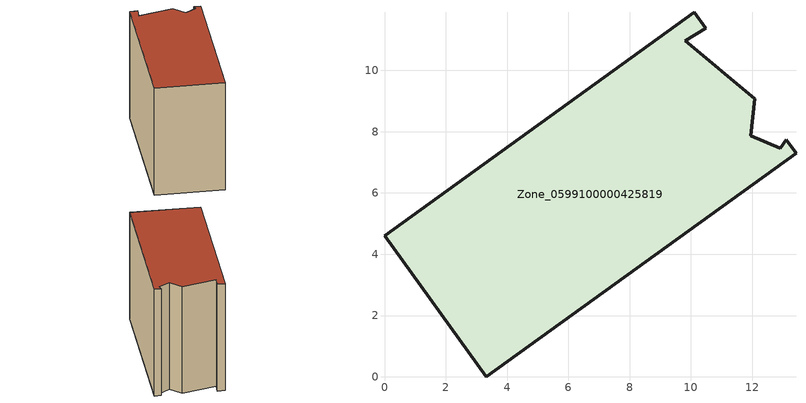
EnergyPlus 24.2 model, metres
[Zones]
Zone_0599100000425819
 floor ground (C_G): 0,4.61 10.1,11.9 10.49,11.37 9.82,10.97 12.07,9.08 11.95,7.87 12.91,7.46 13.11,7.73 13.43,7.3 3.32,0 z0
 wall outside (C_F): 13.43,7.3 13.11,7.73 12.91,7.46 11.95,7.87 12.07,9.08 9.82,10.97 10.49,11.37 10.1,11.9 0,4.61 3.32,0 13.43,7.3 z0:9.69
 roof outside (C_R): 11.95,7.87 12.07,9.08 9.82,10.97 10.49,11.37 10.1,11.9 0,4.61 3.32,0 13.43,7.3 13.11,7.73 12.91,7.46 z9.69
[BUILDING]
Pand.0599100000425819: North Axis=0; Terrain=City; Loads Convergence Tolerance Value=0.04; Temperature Convergence Tolerance Value=0.4; Solar Distribution=FullExterior; Maximum Number of Warmup Days=25; Minimum Number of Warmup Days=1
[Site:Location]
Rotterdam.The.Hague.AP_ZH_NLD Design_Conditions: Latitude=51.96; Longitude=4.45; Time Zone=1; Elevation=-4.5
[SITE:GROUNDTEMPERATURE:BUILDINGSURFACE]
18, 18, 18, 18, 18, 18, 18, 18, 18, 18, 18, 18
[MATERIAL] Thermal Absorptance=0.9; Solar Absorptance=0.7; Visible Absorptance=0.7
Name | Roughness | Thickness | Conductivity | Density | Specific Heat
G.TI.2006-2014 | MediumSmooth | 0.15 | 0.06 | 540 | 1210
F.TI.2006-2014 | Rough | 0.3 | 0.12 | 1920 | 840
R.TI.2006-2014 | MediumRough | 0.2 | 0.08 | 1500 | 1000
[CONSTRUCTION]
C_G: G.TI.2006-2014
C_F: F.TI.2006-2014
C_R: R.TI.2006-2014
[ZONE]
Zone_0599100000425819: Type=1; Multiplier=1; Ceiling Height=Autocalculate; Volume=Autocalculate; Floor Area=autocalculate; Part of Total Floor Area=Yes
[ZONEINFILTRATION:DESIGNFLOWRATE]
Infil_Zone_0599100000425819: Zone or ZoneList or Space or SpaceList=Zone_0599100000425819; Schedule=AlwaysOn; Design Flow Rate Calculation Method=Flow/Area; Flow Rate per Floor Area=0.0015; Constant Term Coefficient=1; Temperature Term Coefficient=0; Velocity Term Coefficient=0; Velocity Squared Term Coefficient=0
[HVACTEMPLATE:ZONE:IDEALLOADSAIRSYSTEM]
Zone_0599100000425819: Maximum Heating Supply Air Temperature=50; Minimum Cooling Supply Air Temperature=13; Maximum Heating Supply Air Humidity Ratio=0.0156; Minimum Cooling Supply Air Humidity Ratio=0.0077; Heating Limit=NoLimit; Cooling Limit=NoLimit; Dehumidification Control Type=ConstantSensibleHeatRatio; Cooling Sensible Heat Ratio=0.7; Dehumidification Setpoint=60; Humidification Control Type=None; Humidification Setpoint=30; Outdoor Air Method=None; Outdoor Air Flow Rate per Person=0.00944; Outdoor Air Flow Rate per Zone Floor Area=0; Outdoor Air Flow Rate per Zone=0; Demand Controlled Ventilation Type=None; Outdoor Air Economizer Type=NoEconomizer; Heat Recovery Type=None; Sensible Heat Recovery Effectiveness=0.7; Latent Heat Recovery Effectiveness=0.65
[ZONECONTROL:THERMOSTAT]
ThermostatControl_Zone_0599100000425819: Zone or ZoneList=Zone_0599100000425819; Control Type Schedule=DualSetpointControlType; Control 1=Thermostat_Zone_0599100000425819; Temperature Difference Between Cutout And Setpoint=0
[THERMOSTATSETPOINT:DUALSETPOINT]
Thermostat_Zone_0599100000425819: Heating Setpoint Temperature Schedule=HeatingSetpoint_Zone_0599100000425819; Cooling Setpoint Temperature Schedule=CoolingSetpoint_Zone_0599100000425819
[SCHEDULE:COMPACT]
HeatingSetpoint_Zone_0599100000425819: Through: 12/31, For: AllDays, Until: 24:00, 21
CoolingSetpoint_Zone_0599100000425819: Through: 12/31, For: AllDays, Until: 24:00, 24
DualSetpointControlType: Through: 12/31, For: AllDays, Until: 24:00, 4
AlwaysOn: Through: 12/31, For: AllDays, Until: 24:00, 1
